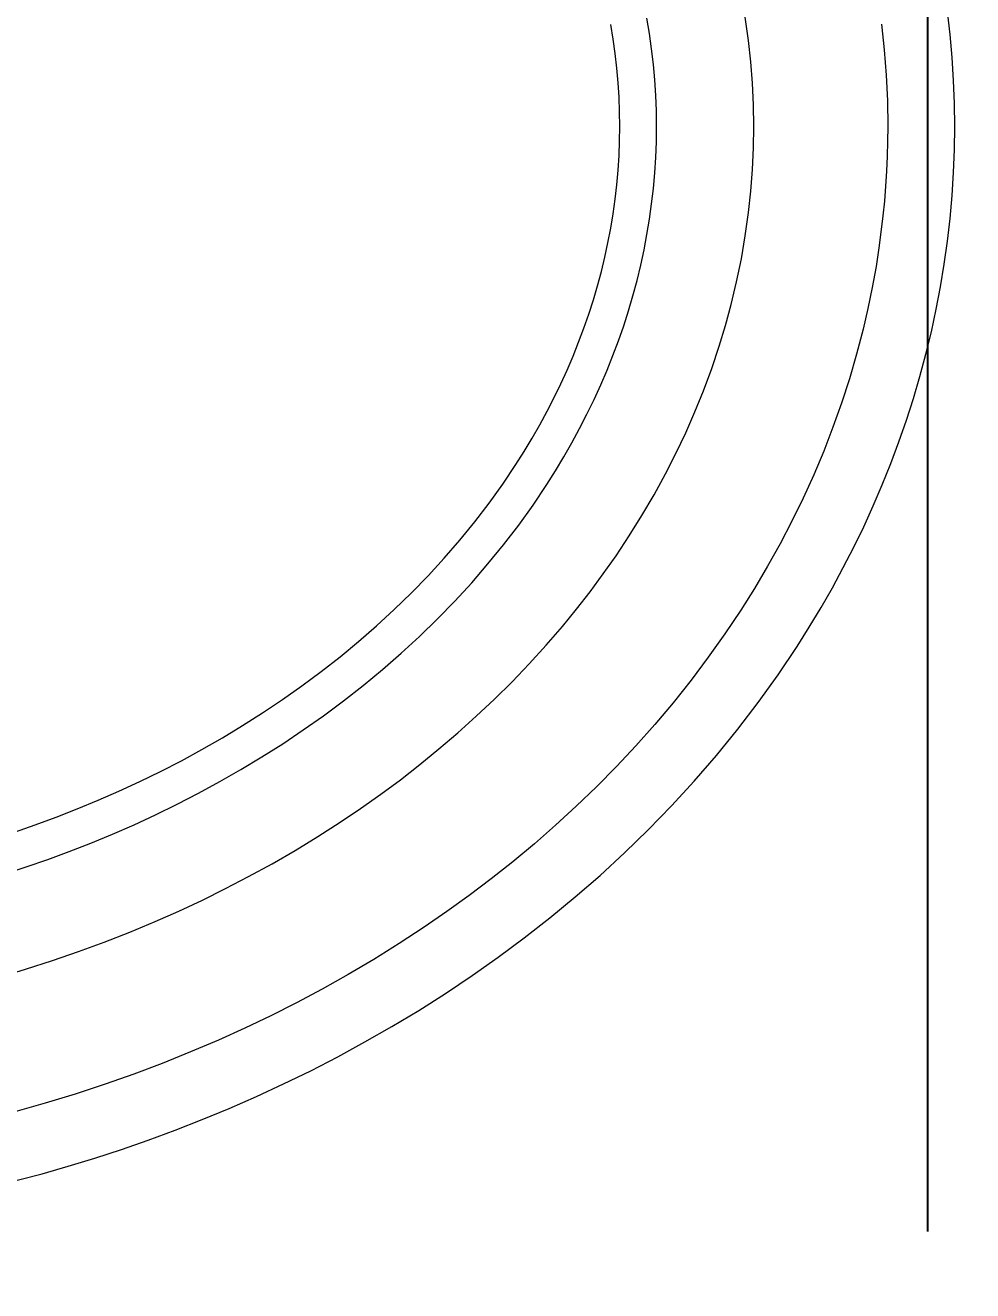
# Model space of a CAD drawing. Header units: millimetres. Extents: x -209 to 4251, y 50 to 3279.
# Drawn here: x 3623.2 to 3693.9, y 2785.9 to 2880.4 of the extents above; entities that cross this region are included whole.
import ezdxf

# ---------------------------------------------------------------- set-up
doc = ezdxf.new("R2010")
doc.units = ezdxf.units.MM
doc.layers.add('ZANO_R', color=7, linetype='Continuous', lineweight=0)
doc.layers.add('ZANO_W', color=1, linetype='Continuous', lineweight=0)
doc.styles.get("Standard").update_dxf_attribs({"font": 'ARIALUNI.TTF'})
doc.dimstyles.new('pl i ang', dxfattribs={"dimtxt": 50, "dimasz": 50, "dimexe": 1.25, "dimexo": 0.625, "dimgap": 10, "dimtad": 1, "dimtoh": 1, "dimtxsty": 'Standard', "dimcen": 2.5, "dimclrd": 1, "dimclre": 1, "dimclrt": 1, "dimadec": 0, "dimazin": 0, "dimtfac": 1, "dimtmove": 0, "dimatfit": 3, "dimfxl": 1, "dimarcsym": 1})

# ---------------------------------------------------------------- blocks, each defined once
blk = doc.blocks.new('*D433')
at = {"layer": 'ZANO_W', "color": 1, "lineweight": -2}
for p, q in [((3298.94, 2980.044), (3298.94, 2991.515)), ((3690.581, 2790.367), (3690.581, 2991.515)), ((3650.581, 2981.515), (3338.94, 2981.515))]:
    blk.add_line(p, q, dxfattribs=at)
at = {"layer": 'ZANO_W', "color": 1}
for points in [[(3338.94, 2988.182), (3338.94, 2974.849), (3298.94, 2981.515)], [(3650.581, 2974.849), (3650.581, 2988.182), (3690.581, 2981.515)]]:
    blk.add_solid(points, dxfattribs=at)
at = {"layer": 'ZANO_W', "color": 1, "insert": (3494.761, 3011.952), "char_height": 40, "attachment_point": 5}
blk.add_mtext('392', dxfattribs=at)
blk = doc.blocks.new('*D435')
at = {"layer": 'ZANO_W', "color": 1, "lineweight": -2}
for p, q in [((3604.244, 2955.344), (3829.47, 2955.344)), ((3819.47, 2915.344), (3819.47, 2415.367)), ((3701.53, 2375.367), (3829.47, 2375.367))]:
    blk.add_line(p, q, dxfattribs=at)
at = {"layer": 'ZANO_W', "color": 1}
for points in [[(3826.136, 2915.344), (3812.803, 2915.344), (3819.47, 2955.344)], [(3812.803, 2415.367), (3826.136, 2415.367), (3819.47, 2375.367)]]:
    blk.add_solid(points, dxfattribs=at)
at = {"layer": 'ZANO_W', "color": 1, "insert": (3789.033, 2665.356), "char_height": 40, "attachment_point": 5, "rotation": 90}
blk.add_mtext('580', dxfattribs=at)

msp = doc.modelspace()

# ---------------------------------------------------------------- linework, layer by layer
at = {"layer": 'ZANO_R'}
for p, q in [((3669.798, 2879.8), (3669.609, 2880.948)), ((3677.189, 2879.291), (3676.949, 2881.024)), ((3692.233, 2879.729), (3692.038, 2881.437)), ((3667.083, 2879.388), (3666.905, 2880.468)), ((3687.116, 2880.496), (3687.319, 2878.595)), ((3667.235, 2878.305), (3667.083, 2879.388)), ((3669.959, 2878.649), (3669.798, 2879.8)), ((3677.36, 2877.69), (3677.189, 2879.291)), ((3692.385, 2878.018), (3692.233, 2879.729)), ((3667.359, 2877.22), (3667.235, 2878.305)), ((3670.091, 2877.495), (3669.959, 2878.649)), ((3687.319, 2878.595), (3687.464, 2876.688)), ((3692.494, 2876.303), (3692.385, 2878.018)), ((3667.456, 2876.133), (3667.359, 2877.22)), ((3670.194, 2876.34), (3670.091, 2877.495)), ((3677.483, 2876.085), (3677.36, 2877.69)), ((3667.526, 2875.045), (3667.456, 2876.133)), ((3670.268, 2875.183), (3670.194, 2876.34)), ((3677.557, 2874.477), (3677.483, 2876.085)), ((3687.464, 2876.688), (3687.552, 2874.779)), ((3692.56, 2874.585), (3692.494, 2876.303)), ((3670.313, 2874.025), (3670.268, 2875.183)), ((3667.567, 2873.956), (3667.526, 2875.045)), ((3677.582, 2872.867), (3677.557, 2874.477)), ((3687.552, 2874.779), (3687.581, 2872.867)), ((3692.581, 2872.867), (3692.56, 2874.585)), ((3667.581, 2872.867), (3667.567, 2873.956)), ((3670.327, 2872.867), (3670.313, 2874.025)), ((3667.567, 2871.777), (3667.581, 2872.867)), ((3670.313, 2871.708), (3670.327, 2872.867)), ((3677.557, 2871.257), (3677.582, 2872.867)), ((3687.581, 2872.867), (3687.571, 2871.752)), ((3692.56, 2871.148), (3692.581, 2872.867)), ((3667.526, 2870.689), (3667.567, 2871.777)), ((3670.268, 2870.55), (3670.313, 2871.708)), ((3687.571, 2871.752), (3687.542, 2870.637)), ((3667.456, 2869.601), (3667.526, 2870.689)), ((3670.194, 2869.394), (3670.268, 2870.55)), ((3677.483, 2869.649), (3677.557, 2871.257)), ((3687.542, 2870.637), (3687.492, 2869.523)), ((3692.494, 2869.431), (3692.56, 2871.148)), ((3667.359, 2868.514), (3667.456, 2869.601)), ((3677.36, 2868.044), (3677.483, 2869.649)), ((3687.492, 2869.523), (3687.422, 2868.41)), ((3667.235, 2867.429), (3667.359, 2868.514)), ((3670.091, 2868.238), (3670.194, 2869.394)), ((3692.385, 2867.716), (3692.494, 2869.431)), ((3669.959, 2867.085), (3670.091, 2868.238)), ((3677.189, 2866.443), (3677.36, 2868.044)), ((3687.422, 2868.41), (3687.333, 2867.299)), ((3692.233, 2866.004), (3692.385, 2867.716)), ((3667.083, 2866.346), (3667.235, 2867.429)), ((3669.798, 2865.934), (3669.959, 2867.085)), ((3687.333, 2867.299), (3687.225, 2866.189)), ((3666.905, 2865.265), (3667.083, 2866.346)), ((3669.609, 2864.786), (3669.798, 2865.934)), ((3676.949, 2864.71), (3677.189, 2866.443)), ((3687.225, 2866.189), (3686.95, 2863.976)), ((3692.038, 2864.297), (3692.233, 2866.004)), ((3666.7, 2864.188), (3666.905, 2865.265)), ((3669.391, 2863.641), (3669.609, 2864.786)), ((3666.467, 2863.109), (3666.7, 2864.188)), ((3676.654, 2862.986), (3676.949, 2864.71)), ((3686.95, 2863.976), (3686.706, 2862.401)), ((3691.8, 2862.595), (3692.038, 2864.297)), ((3666.208, 2862.037), (3666.467, 2863.109)), ((3669.144, 2862.497), (3669.391, 2863.641)), ((3676.304, 2861.273), (3676.654, 2862.986)), ((3665.923, 2860.971), (3666.208, 2862.037)), ((3668.869, 2861.359), (3669.144, 2862.497)), ((3686.706, 2862.401), (3686.424, 2860.832)), ((3691.521, 2860.9), (3691.8, 2862.595)), ((3665.612, 2859.913), (3665.923, 2860.971)), ((3668.566, 2860.228), (3668.869, 2861.359)), ((3675.899, 2859.571), (3676.304, 2861.273)), ((3668.236, 2859.105), (3668.566, 2860.228)), ((3686.424, 2860.832), (3686.103, 2859.271)), ((3691.2, 2859.212), (3691.521, 2860.9)), ((3665.269, 2858.849), (3665.612, 2859.913)), ((3667.874, 2857.979), (3668.236, 2859.105)), ((3675.476, 2858.006), (3675.899, 2859.571)), ((3686.103, 2859.271), (3685.743, 2857.719)), ((3690.838, 2857.534), (3691.2, 2859.212)), ((3664.902, 2857.794), (3665.269, 2858.849)), ((3664.509, 2856.748), (3664.902, 2857.794)), ((3667.485, 2856.862), (3667.874, 2857.979)), ((3675.007, 2856.455), (3675.476, 2858.006)), ((3685.743, 2857.719), (3685.262, 2855.867)), ((3690.434, 2855.865), (3690.838, 2857.534)), ((3664.091, 2855.712), (3664.509, 2856.748)), ((3667.069, 2855.754), (3667.485, 2856.862)), ((3674.446, 2854.785), (3675.007, 2856.455)), ((3663.645, 2854.674), (3664.091, 2855.712)), ((3666.627, 2854.657), (3667.069, 2855.754)), ((3685.262, 2855.867), (3684.726, 2854.03)), ((3689.989, 2854.206), (3690.434, 2855.865)), ((3663.174, 2853.643), (3663.645, 2854.674)), ((3666.156, 2853.561), (3666.627, 2854.657)), ((3673.832, 2853.133), (3674.446, 2854.785)), ((3662.677, 2852.618), (3663.174, 2853.643)), ((3665.658, 2852.472), (3666.156, 2853.561)), ((3684.726, 2854.03), (3684.136, 2852.209)), ((3689.505, 2852.559), (3689.989, 2854.206)), ((3662.155, 2851.6), (3662.677, 2852.618)), ((3665.133, 2851.39), (3665.658, 2852.472)), ((3673.191, 2851.552), (3673.832, 2853.133)), ((3688.98, 2850.927), (3689.505, 2852.559)), ((3661.608, 2850.59), (3662.155, 2851.6)), ((3672.504, 2849.991), (3673.191, 2851.552)), ((3684.136, 2852.209), (3683.494, 2850.406)), ((3661.037, 2849.589), (3661.608, 2850.59)), ((3664.583, 2850.317), (3665.133, 2851.39)), ((3688.417, 2849.308), (3688.98, 2850.927)), ((3664.007, 2849.254), (3664.583, 2850.317)), ((3671.772, 2848.449), (3672.504, 2849.991)), ((3683.494, 2850.406), (3682.8, 2848.622)), ((3660.441, 2848.597), (3661.037, 2849.589)), ((3663.405, 2848.2), (3664.007, 2849.254)), ((3687.815, 2847.702), (3688.417, 2849.308)), ((3659.822, 2847.616), (3660.441, 2848.597)), ((3662.779, 2847.157), (3663.405, 2848.2)), ((3670.997, 2846.929), (3671.772, 2848.449)), ((3682.8, 2848.622), (3682.057, 2846.857)), ((3658.849, 2846.163), (3659.822, 2847.616)), ((3662.128, 2846.125), (3662.779, 2847.157)), ((3670.14, 2845.36), (3670.997, 2846.929)), ((3682.057, 2846.857), (3681.265, 2845.114)), ((3687.175, 2846.112), (3687.815, 2847.702)), ((3657.827, 2844.737), (3658.849, 2846.163)), ((3661.107, 2844.6), (3662.128, 2846.125)), ((3686.499, 2844.538), (3687.175, 2846.112)), ((3669.238, 2843.817), (3670.14, 2845.36)), ((3681.265, 2845.114), (3680.425, 2843.393)), ((3656.756, 2843.337), (3657.827, 2844.737)), ((3660.034, 2843.103), (3661.107, 2844.6)), ((3685.787, 2842.982), (3686.499, 2844.538)), ((3655.639, 2841.965), (3656.756, 2843.337)), ((3658.912, 2841.636), (3660.034, 2843.103)), ((3668.292, 2842.3), (3669.238, 2843.817)), ((3680.425, 2843.393), (3679.54, 2841.697)), ((3667.304, 2840.81), (3668.292, 2842.3)), ((3685.041, 2841.443), (3685.787, 2842.982)), ((3654.478, 2840.623), (3655.639, 2841.965)), ((3657.742, 2840.2), (3658.912, 2841.636)), ((3679.54, 2841.697), (3678.61, 2840.025)), ((3684.261, 2839.923), (3685.041, 2841.443)), ((3653.275, 2839.312), (3654.478, 2840.623)), ((3656.528, 2838.796), (3657.742, 2840.2)), ((3666.352, 2839.455), (3667.304, 2840.81)), ((3652.031, 2838.033), (3653.275, 2839.312)), ((3665.367, 2838.124), (3666.352, 2839.455)), ((3678.61, 2840.025), (3677.635, 2838.378)), ((3683.447, 2838.422), (3684.261, 2839.923)), ((3655.271, 2837.426), (3656.528, 2838.796)), ((3677.635, 2838.378), (3676.618, 2836.758)), ((3682.602, 2836.942), (3683.447, 2838.422)), ((3650.75, 2836.788), (3652.031, 2838.033)), ((3653.973, 2836.091), (3655.271, 2837.426)), ((3664.348, 2836.818), (3665.367, 2838.124)), ((3649.433, 2835.577), (3650.75, 2836.788)), ((3663.298, 2835.537), (3664.348, 2836.818)), ((3676.618, 2836.758), (3675.428, 2834.975)), ((3681.724, 2835.482), (3682.602, 2836.942)), ((3648.083, 2834.402), (3649.433, 2835.577)), ((3652.636, 2834.792), (3653.973, 2836.091)), ((3662.082, 2834.126), (3663.298, 2835.537)), ((3680.817, 2834.043), (3681.724, 2835.482)), ((3651.264, 2833.531), (3652.636, 2834.792)), ((3675.428, 2834.975), (3674.188, 2833.227)), ((3646.702, 2833.263), (3648.083, 2834.402)), ((3660.828, 2832.748), (3662.082, 2834.126)), ((3679.4, 2831.928), (3680.817, 2834.043)), ((3645.293, 2832.16), (3646.702, 2833.263)), ((3649.859, 2832.307), (3651.264, 2833.531)), ((3659.54, 2831.403), (3660.828, 2832.748)), ((3674.188, 2833.227), (3672.899, 2831.515)), ((3643.859, 2831.094), (3645.293, 2832.16)), ((3648.423, 2831.122), (3649.859, 2832.307)), ((3677.921, 2829.863), (3679.4, 2831.928)), ((3642.401, 2830.067), (3643.859, 2831.094)), ((3646.958, 2829.976), (3648.423, 2831.122)), ((3658.217, 2830.091), (3659.54, 2831.403)), ((3672.899, 2831.515), (3671.564, 2829.838)), ((3640.923, 2829.077), (3642.401, 2830.067)), ((3645.469, 2828.87), (3646.958, 2829.976)), ((3656.869, 2828.821), (3658.217, 2830.091)), ((3671.564, 2829.838), (3670.195, 2828.212)), ((3676.382, 2827.852), (3677.921, 2829.863)), ((3639.427, 2828.126), (3640.923, 2829.077)), ((3643.956, 2827.803), (3645.469, 2828.87)), ((3655.491, 2827.585), (3656.869, 2828.821)), ((3637.915, 2827.215), (3639.427, 2828.126)), ((3670.195, 2828.212), (3668.783, 2826.623)), ((3636.39, 2826.342), (3637.915, 2827.215)), ((3642.423, 2826.777), (3643.956, 2827.803)), ((3654.083, 2826.382), (3655.491, 2827.585)), ((3674.788, 2825.894), (3676.382, 2827.852)), ((3634.854, 2825.508), (3636.39, 2826.342)), ((3640.872, 2825.791), (3642.423, 2826.777)), ((3652.647, 2825.212), (3654.083, 2826.382)), ((3668.783, 2826.623), (3667.33, 2825.071)), ((3633.308, 2824.712), (3634.854, 2825.508)), ((3639.306, 2824.847), (3640.872, 2825.791)), ((3651.202, 2824.09), (3652.647, 2825.212)), ((3667.33, 2825.071), (3665.838, 2823.557)), ((3673.141, 2823.99), (3674.788, 2825.894)), ((3631.755, 2823.954), (3633.308, 2824.712)), ((3637.727, 2823.944), (3639.306, 2824.847)), ((3649.732, 2823), (3651.202, 2824.09)), ((3628.635, 2822.551), (3630.197, 2823.234)), ((3630.197, 2823.234), (3631.755, 2823.954)), ((3636.137, 2823.081), (3637.727, 2823.944)), ((3665.838, 2823.557), (3664.328, 2822.102)), ((3671.446, 2822.143), (3673.141, 2823.99)), ((3627.073, 2821.904), (3628.635, 2822.551)), ((3632.933, 2821.474), (3634.538, 2822.258)), ((3634.538, 2822.258), (3636.137, 2823.081)), ((3648.238, 2821.944), (3649.732, 2823)), ((3623.953, 2820.719), (3625.512, 2821.294)), ((3625.512, 2821.294), (3627.073, 2821.904)), ((3631.323, 2820.73), (3632.933, 2821.474)), ((3646.721, 2820.92), (3648.238, 2821.944)), ((3664.328, 2822.102), (3662.783, 2820.684)), ((3669.706, 2820.353), (3671.446, 2822.143)), ((3622.398, 2820.179), (3623.953, 2820.719)), ((3629.711, 2820.024), (3631.323, 2820.73)), ((3645.045, 2819.844), (3646.721, 2820.92)), ((3662.783, 2820.684), (3661.203, 2819.305)), ((3667.924, 2818.62), (3669.706, 2820.353)), ((3628.098, 2819.356), (3629.711, 2820.024)), ((3643.345, 2818.808), (3645.045, 2819.844)), ((3624.879, 2818.133), (3626.487, 2818.726)), ((3626.487, 2818.726), (3628.098, 2819.356)), ((3641.621, 2817.81), (3643.345, 2818.808)), ((3661.203, 2819.305), (3659.591, 2817.963)), ((3666.104, 2816.947), (3667.924, 2818.62)), ((3621.677, 2817.055), (3623.275, 2817.576)), ((3623.275, 2817.576), (3624.879, 2818.133)), ((3639.874, 2816.852), (3641.621, 2817.81)), ((3659.591, 2817.963), (3657.979, 2816.684)), ((3638.158, 2815.959), (3639.874, 2816.852)), ((3657.979, 2816.684), (3656.338, 2815.442)), ((3664.25, 2815.332), (3666.104, 2816.947)), ((3636.423, 2815.102), (3638.158, 2815.959)), ((3634.67, 2814.282), (3636.423, 2815.102)), ((3656.338, 2815.442), (3654.669, 2814.237)), ((3662.365, 2813.776), (3664.25, 2815.332)), ((3632.901, 2813.499), (3634.67, 2814.282)), ((3654.669, 2814.237), (3652.974, 2813.07)), ((3660.451, 2812.278), (3662.365, 2813.776)), ((3631.011, 2812.709), (3632.901, 2813.499)), ((3652.974, 2813.07), (3651.11, 2811.848)), ((3627.182, 2811.253), (3629.104, 2811.961)), ((3629.104, 2811.961), (3631.011, 2812.709)), ((3651.11, 2811.848), (3649.219, 2810.671)), ((3658.513, 2810.839), (3660.451, 2812.278)), ((3625.245, 2810.586), (3627.182, 2811.253)), ((3621.184, 2809.331), (3623.221, 2809.937)), ((3623.221, 2809.937), (3625.245, 2810.586)), ((3649.219, 2810.671), (3647.301, 2809.537)), ((3656.553, 2809.457), (3658.513, 2810.839)), ((3647.301, 2809.537), (3645.358, 2808.448)), ((3654.575, 2808.133), (3656.553, 2809.457)), ((3645.358, 2808.448), (3643.456, 2807.437)), ((3652.581, 2806.867), (3654.575, 2808.133)), ((3643.456, 2807.437), (3641.533, 2806.467)), ((3641.533, 2806.467), (3639.589, 2805.538)), ((3650.576, 2805.658), (3652.581, 2806.867)), ((3639.589, 2805.538), (3637.627, 2804.65)), ((3648.561, 2804.505), (3650.576, 2805.658)), ((3637.627, 2804.65), (3635.538, 2803.758)), ((3646.539, 2803.407), (3648.561, 2804.505)), ((3635.538, 2803.758), (3633.431, 2802.911)), ((3644.512, 2802.363), (3646.539, 2803.407)), ((3633.431, 2802.911), (3631.306, 2802.11)), ((3642.482, 2801.372), (3644.512, 2802.363)), ((3631.306, 2802.11), (3629.164, 2801.354)), ((3626.932, 2800.62), (3624.684, 2799.934)), ((3629.164, 2801.354), (3626.932, 2800.62)), ((3640.452, 2800.434), (3642.482, 2801.372)), ((3624.684, 2799.934), (3622.423, 2799.297)), ((3636.402, 2798.71), (3638.425, 2799.547)), ((3638.425, 2799.547), (3640.452, 2800.434)), ((3634.385, 2797.921), (3636.402, 2798.71)), ((3632.377, 2797.181), (3634.385, 2797.921)), ((3630.379, 2796.487), (3632.377, 2797.181)), ((3626.417, 2795.233), (3628.392, 2795.838)), ((3628.392, 2795.838), (3630.379, 2796.487)), ((3624.456, 2794.67), (3626.417, 2795.233)), ((3620.581, 2793.667), (3624.456, 2794.67))]:
    msp.add_line(p, q, dxfattribs=at)

# ---------------------------------------------------------------- dimensions: what is measured, and where the dimension line sits
at = {"layer": 'ZANO_W'}
dim = msp.add_linear_dim(base=(3298.94, 2981.515), p1=(3690.581, 2780.367), p2=(3298.94, 2970.044), dimstyle='pl i ang', override={"dimtxt": 40, "dimasz": 40, "dimexe": 10, "dimexo": 10, "dimtoh": 0, "dimdec": 0, "dimtdec": 0, "dimtmove": 1}, dxfattribs=at)
dim.commit()
dim.dimension.update_dxf_attribs({"geometry": '*D433', "text_midpoint": (3494.761, 3011.952)})
dim = msp.add_linear_dim(base=(3819.47, 2375.367), p1=(3594.244, 2955.344), p2=(3691.53, 2375.367), angle=90, dimstyle='pl i ang', override={"dimtxt": 40, "dimasz": 40, "dimexe": 10, "dimexo": 10, "dimtoh": 0, "dimdec": 0, "dimtdec": 0, "dimtmove": 1}, dxfattribs=at)
dim.commit()
dim.dimension.update_dxf_attribs({"geometry": '*D435', "text_midpoint": (3789.033, 2665.356)})

doc.saveas('drawing.dxf')
